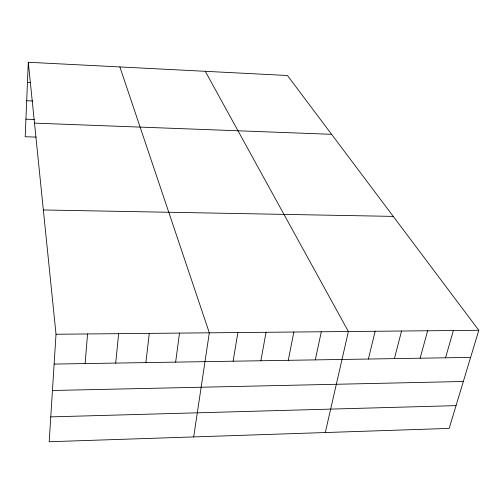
<?xml version="1.0" encoding="UTF-8"?>
<svg xmlns="http://www.w3.org/2000/svg" width="504" height="504" viewBox="0 0 504 504"><rect width="100%" height="100%" fill="white"/><g stroke="black" fill="none" stroke-linecap="round" stroke-linejoin="round"><path stroke-width="0.76" d="M28.293 62.263L56.02 334.253L49.184 441.737L449.159 428.413L478.8 330.296L287.431 75.505L28.293 62.263L25.2 136.729L36.13 137.107M85.132 363.573L87.545 333.957M115.712 363.082L118.629 333.667M145.883 362.596L149.278 333.377M175.638 362.124L179.506 333.1M193.687 436.924L209.324 332.816L119.876 66.944M233.106 361.204L237.875 332.552M260.864 360.757L266.049 332.287M288.257 360.322L293.857 332.029M315.302 359.887L321.306 331.771M325.3 432.539L348.396 331.519L205.273 71.31M368.38 359.037L375.146 331.267M394.418 358.621L401.556 331.021M420.128 358.212L427.625 330.775M445.53 357.802L453.373 330.536M50.759 416.884L456.044 405.626M52.441 390.493L463.334 381.49M54.123 364.071L470.61 357.399M56.02 334.253L478.8 330.296M43.344 209.96L393.246 216.386M25.931 119.171L34.228 119.492M34.492 123.127L331.594 134.31M26.693 100.75L32.785 101.008M27.449 82.536L30.524 82.681"/></g></svg>
